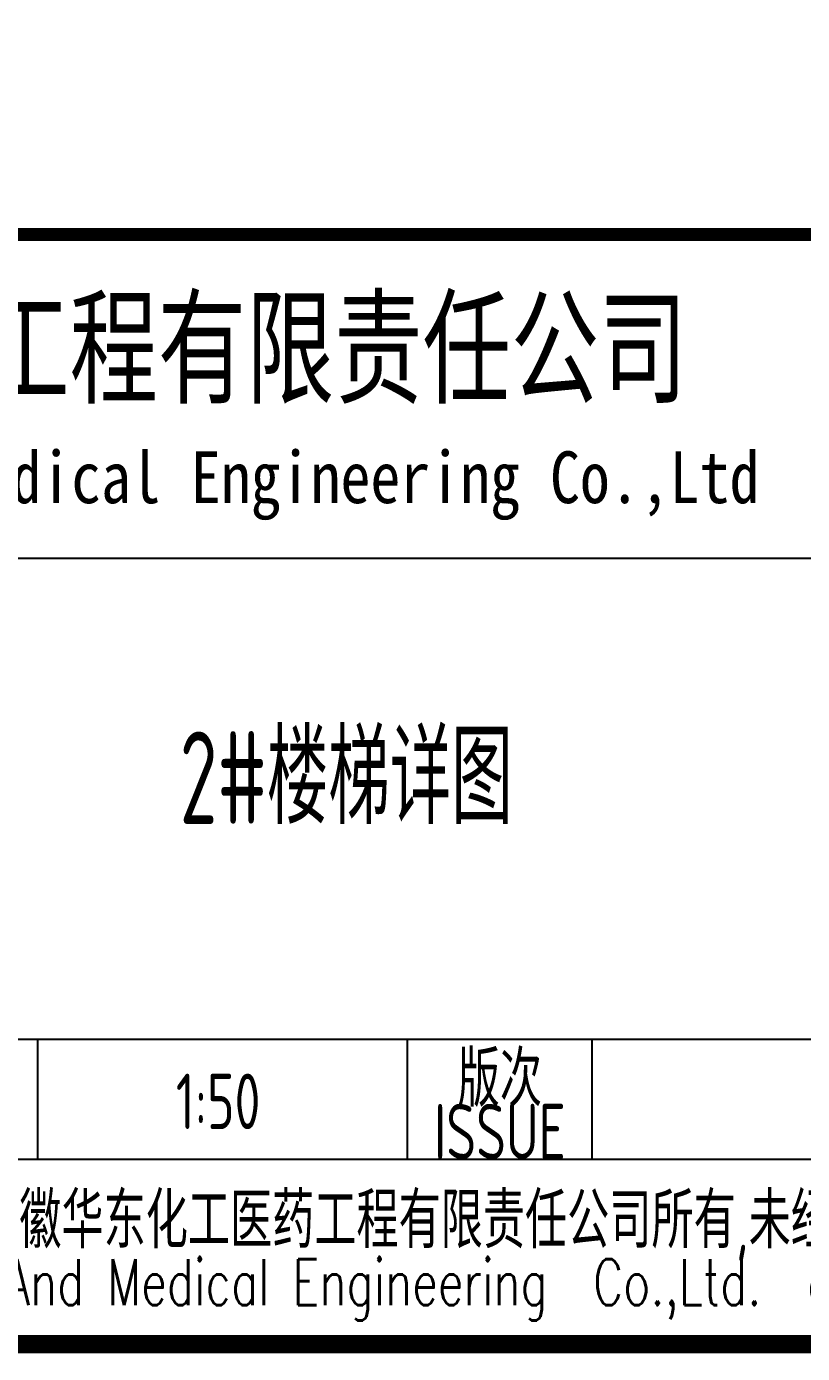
# Model space of a CAD drawing. Extents: x 5904849 to 6011887, y -826029 to -177002.
# Drawn here: x 5940619 to 5942718, y -792095 to -788507 of the extents above; entities that cross this region are included whole.
import ezdxf
from ezdxf.enums import TextEntityAlignment as Align

# ---------------------------------------------------------------- set-up
doc = ezdxf.new("R2010")
doc.units = 0
doc.header["$LTSCALE"] = 1000
doc.header["$MEASUREMENT"] = 0
doc.layers.get('0').update_dxf_attribs({"linetype": 'CONTINUOUS'})
doc.layers.add('PUB_TITLE', color=4, linetype='CONTINUOUS')
doc.styles.add('AHD', font='sceie.shx', dxfattribs={"width": 0.7, "bigfont": 'sceic.shx'})
doc.styles.add('ECEC_TQ', font='txt_l.shx', dxfattribs={"bigfont": 'hztxt_l.shx'})
doc.styles.add('sceie', font='sceie.shx', dxfattribs={"bigfont": 'sceic.shx'})
doc.styles.add('宋体', font='', dxfattribs={"width": 0.7})
doc.styles.get('宋体').set_extended_font_data('SimSun')

msp = doc.modelspace()

# ---------------------------------------------------------------- linework, layer by layer
for p, q in [((5937399.4, -789944.5), (5942899.4, -789944.5)), ((5940149.4, -791244.5), (5946399.4, -791244.5)), ((5940649.4, -791569.5), (5940649.4, -791244.5)), ((5941649.4, -791569.5), (5941649.4, -791244.5)), ((5942149.4, -791569.5), (5942149.4, -791244.5)), ((5937399.4, -791569.5), (5946399.4, -791569.5)), ((5937399.4, -792069.5), (5946399.4, -792069.5))]:
    msp.add_line(p, q)
at = {"const_width": 35}
msp.add_lwpolyline([(5946399.4, -789069.5), (5937399.4, -789069.5)], dxfattribs=at)
at = {"layer": 'PUB_TITLE', "color": 4, "const_width": 50}
msp.add_lwpolyline([(5906099.4, -792069.5), (5946399.4, -792069.5), (5946399.4, -763369.5), (5906099.4, -763369.5)], close=True, dxfattribs=at)

# ---------------------------------------------------------------- texts
for s, height, style, width, p in [('安徽华东化工医药工程有限责任公司', 250, '宋体', 0.7, (5940496.8, -789369.5)), ('Anhui Huadong Chemical & Medical Engineering Co.,Ltd', 140, '宋体', 0.85, (5940496.8, -789744.5)), ('2#楼梯详图', 250, 'AHD', 0.7, (5941483.8, -790524.5)), ('版次', 150, 'sceie', 0.8, (5941899.4, -791344.5)), ('1:50', 150, 'sceie', 0.8, (5941137.3, -791413)), ('ISSUE', 150, 'sceie', 0.8, (5941899.4, -791494.5)), ('本文件专有权属安徽华东化工医药工程有限责任公司所有,未经许可不得复制或转让给第三方', 150, 'sceie', 0.8, (5941984.9, -791744)), ('The proprietary right of this document belongs to Anhui Huadong Chemical And Medical Engineering  Co.,Ltd.  and any replication or transfer to the 3rd. side is forbidden without its permission. ', 125, 'ECEC_TQ', 0.72, (5941899.4, -791919.5))]:
    msp.add_text(s, height=height, dxfattribs=dict(style=style, width=width)).set_placement(p, align=Align.MIDDLE)

doc.saveas('drawing.dxf')
